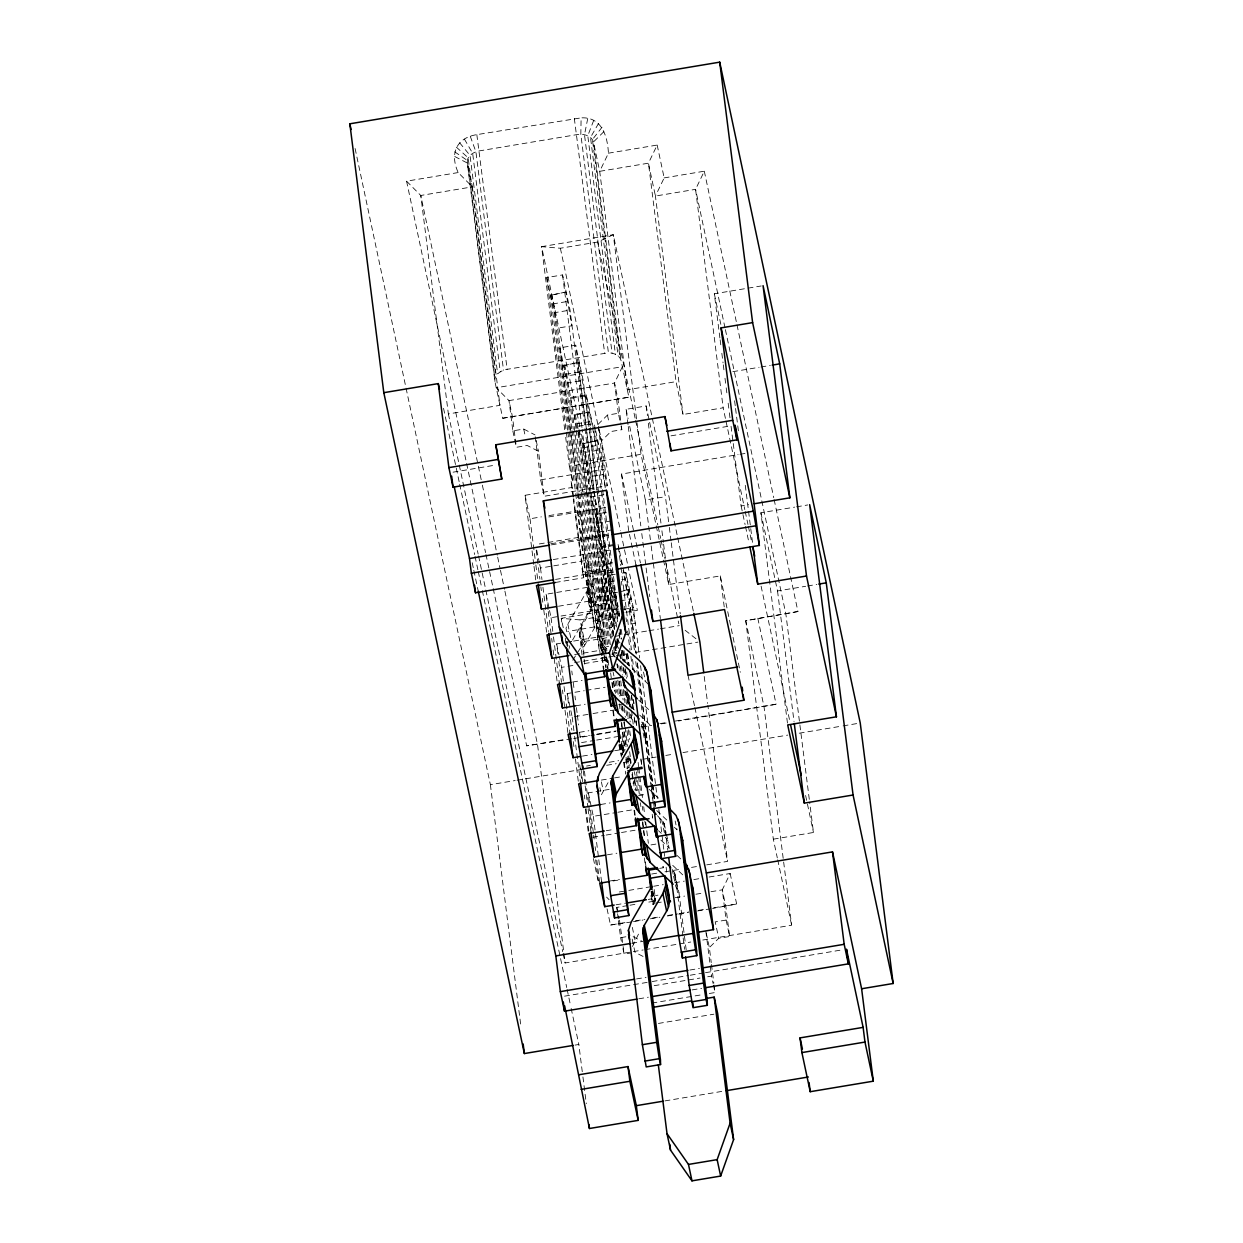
<?xml version="1.0" encoding="UTF-8"?>
<svg xmlns="http://www.w3.org/2000/svg" width="1243" height="1243" viewBox="0 0 1243 1243"><rect width="100%" height="100%" fill="white"/><g stroke="black" fill="none" stroke-linecap="round" stroke-linejoin="round"><path stroke-width="0.75" stroke-dasharray="5 3.75" d="M608.433 153.184L657.174 145.058L648.442 163.19L599.701 171.316L608.433 153.184C607.547 136.046 601.69 116.64 581.118 117.867L580.823 134.306L608.417 352.779C613.498 352.903 619.573 355.047 621.049 360.454L628.88 397.201L502.716 418.238L494.9 381.477L467.306 163.019C466.374 156.136 473.645 151.801 479.565 150.854L577.047 134.601C583.153 133.623 591.435 135.269 593.455 141.982L599.701 171.316L627.295 389.774L676.037 381.648L683.013 414.494L723.162 407.813L725.586 419.202M587.721 118.582L584.49 134.71L612.084 353.183M569.108 648.52L569.729 645.754M566.73 631.677L565.985 628.166L567.849 624.126L587.457 590.13L587.939 585.655L585.624 572.572L599.965 570.18L582.206 429.612M582.05 654.921L579.409 633.992L579.906 629.517L599.514 595.521L602.311 587.349L601.581 577.793L587.255 580.186M572.557 640.052L591.186 607.734L591 597.79L605.325 595.397L606.056 604.953L605.123 609.086L583.651 647.106L583.868 657.298M632.469 946.498L639.85 931.333M458.185 172.559L406.57 181.167L420.771 195.477L448.366 413.935L499.966 405.327L472.371 186.87L458.185 172.559C449.593 153.868 456.29 137.787 476.83 134.632L581.118 117.867M494.9 381.477C493.968 374.609 501.255 370.259 507.16 369.311L608.417 352.779M593.657 120.493L587.784 135.767L615.394 354.239M601.41 794.743L609.132 780.682M657.174 145.058L664.166 177.904L655.418 196.037L683.013 414.494M664.166 177.904L704.299 171.208L695.567 189.34L723.162 407.813M709.131 877.014L730.169 873.503L722.292 889.833L726.114 920.069L729.61 936.492L718.718 938.31L709.349 947.601L711.245 962.579M598.536 123.445L590.503 137.414L618.097 355.886M572.79 660.173L576.736 653.927M577.715 652.357L584.614 641.419L580.03 619.915L561.261 618.33L561.991 624.11M602.016 127.268L592.429 139.542L620.024 358M603.865 131.665L593.455 141.982L621.049 360.454M598.069 424.376L607.439 415.084L618.346 413.282L620.661 424.22M535.236 436.759L540.674 479.845L544.17 496.268L607.252 485.749L601.565 440.799L610.934 431.523L621.826 429.705L620.879 422.138M567.631 430.078L550.602 295.29L565.845 292.027L571.92 325.744L557.594 328.136L570.475 430.187M565.845 292.027L550.602 295.29M571.702 428.68L563.732 365.566L578.974 362.303L585.049 396.02L588.918 426.613M563.732 365.566L578.974 362.303M575.991 428.617L574.297 415.224L575.198 414.354L589.539 411.961L592.165 425.09M589.539 411.961L574.297 415.224M588.048 490.099L582.206 443.875L597.448 440.628L605.232 487.815M597.448 440.628L582.206 443.875M611.121 638.871L595.413 514.555L608.868 511.588M614.197 629.238L605.978 564.213L612.255 562.442M620.319 561.82L621.22 560.95L622.013 564.71M617.538 621.749L613.887 592.88L614.788 591.994L619.309 616.357M619.263 591.979L629.129 589.617L635.204 623.333L628.041 624.53M564.71 429.658L541.591 246.658L560.375 248.243L597.65 242.028L613.281 234.709L677.295 535.764M774.125 499.546L797.944 611.525L745.738 620.708L773.332 839.18L777.31 857.888M797.944 611.525L745.738 620.708L764.025 706.739L791.636 925.212L702.171 940.128M757.81 618.222L776.098 704.253L678.383 721.018M730.169 873.503L736.648 904.003L712.596 908.447M573.039 496.92L571.096 481.538L572.541 481.305L546.796 277.546L562.566 274.921L570.055 310.113L592.6 489.416M551.504 294.42L553.508 303.805L567.833 301.412M546.796 277.546L554.285 312.739L570.055 310.113M719.899 337.941L714.321 293.783L761.198 285.968M578.15 492.104L559.925 347.822L575.695 345.197L583.185 380.389L589.011 426.551M564.633 364.696L566.637 374.081L580.963 371.688M559.925 347.822L567.414 383.015L583.185 380.389M582.563 492.119L570.49 397.48L586.261 394.854L593.75 430.047L618.035 622.355M585.049 396.02L570.723 398.413L566.637 374.081M732.826 371.673L759.085 367.307M760.949 366.996L770.334 365.426M502.716 418.238L628.88 397.201M628.01 424.609L626.084 409.32L646.158 405.964L665.44 496.687L669.076 525.494M618.346 413.282L614.524 383.03L622.386 366.701L496.237 387.738L509.009 400.619L512.831 430.87L523.723 429.053L535.003 434.895M575.198 414.354L577.187 423.739L591.528 421.346M578.399 426.147L594.17 423.521L595.35 429.068M512.831 430.87L516.327 447.294L527.218 445.476L538.499 451.318L544.17 496.268M586.603 490.146L581.289 448.07L595.615 445.678L592.476 426.971M453.074 472.169L496.19 464.975M670.987 435.842L731.288 425.79M583.107 443.005L585.096 452.39L599.437 450.013M579.191 429.845L585.888 461.339L601.659 458.714L605.294 487.536M565.689 437.35L569.341 466.249L641.015 454.301L668.703 584.521L720.318 575.913L740.315 672.245M540.674 479.845L603.756 469.326L607.252 485.749M590.891 490.208L589.182 476.737L603.523 474.344M635.965 564.959L628.694 530.761L621.531 474.049L738.124 454.612M740.036 454.285L745.769 453.338M533.775 564.477L525.043 495.289L572.355 487.411L573.567 497.014M603.88 494.776L591.606 496.812L599.095 532.004L612.224 635.888M525.043 495.289L530.031 518.766L541.389 516.87M548.955 515.612L577.342 510.873L578.585 516.731L580.015 516.498L583.014 530.575L581.584 530.823L594.247 627L567.74 631.428M629.704 426.318L645.381 500.043L665.44 496.687M548.738 516.948L606.087 507.393M595.413 514.555L606.164 512.753M596.329 513.685L598.318 523.07L610.857 520.972M733.246 443.533L741.123 505.948L748.628 504.689M599.095 532.004L613.11 529.673M539.307 543.937L582.827 536.681L594.247 627M550.804 543.75L609.691 533.931M551.41 544.854L608.557 535.329M787.456 723.053L760.902 512.769L794.634 507.144M796.514 506.833L807.764 504.953M613.358 634.971L602.171 546.469L614.446 544.434M613.514 635.375L602.404 547.402L614.943 545.304M553.275 559.552L612.333 549.717M539.742 564.415L540.503 568.035L551.861 566.14M553.756 565.829L587.815 560.142L589.073 566.016L590.503 565.767L593.579 580.232L592.15 580.481L601.612 655.434M605.978 564.213L613.141 563.017M573.287 498.847L582.516 571.873L599.716 568.999L599.965 570.18M555.528 579.424L614.586 569.574M606.879 563.343L608.884 572.728L614.26 571.827M555.372 582.47L583.759 577.731L573.815 498.94M616.637 627.031L610.08 575.136L615.332 574.25M622.355 573.085L625.851 572.51L633.34 607.703L639.586 657.998M602.171 546.469L609.66 581.677L614.912 580.792M621.92 579.626L625.431 579.036L634.66 652.124M548.023 609.598L546.081 594.232L593.393 586.339L602.125 655.527M623.753 590.503L629.129 589.617M613.887 592.88L617.476 592.274M558.48 606.242L588.747 601.192L590.005 607.066L607.206 604.191L592.849 491.342M616.544 596.469L612.97 597.06L608.884 572.728M623.722 595.273L627.295 594.667L623.209 570.335M591 597.79L592.616 605.419L606.957 603.026L607.206 604.191M620.366 600.789L631.118 599.002M549.53 610.468L551.069 617.693L598.38 609.8L599.623 615.673L601.068 615.44L604.145 629.906L602.7 630.139L607.563 668.579M624.576 609.163L633.34 607.703M580.03 619.915L624.002 612.581M625.913 612.271L637.379 610.36L628.103 566.746M592.989 621.143L610.189 618.268L610.453 619.449L596.112 621.842L603.228 656.848L607.936 663.762L604.191 646.158L599.483 639.244L598.505 635.313M760.902 512.769L777.528 590.969L805.65 586.292M807.53 585.981L816.9 584.412M597.821 629.859L612.146 627.466L613.654 634.505M557.858 653.507L556.646 643.89L564.213 642.631M566.109 642.32L571.78 641.372M573.676 641.062L603.958 636.012L608.076 668.672M584.614 641.419L613.001 636.696M614.881 636.385L622.463 635.111M624.343 634.8L647.059 631.009M648.955 630.698L658.417 629.129M660.297 628.803L679.222 625.649M602.016 651.099L601.55 647.448L608.728 646.251M574.623 654.564L599.235 650.477L587.815 560.142M612.053 653.196L617.429 652.295M611.944 654.424L617.678 653.461M574.623 662.674L606.879 657.298M608.775 656.972L614.462 656.024M616.357 655.714L625.851 654.129M635.328 652.544L650.509 650.011M652.404 649.701L697.944 642.103M559.334 656.522L561.634 667.351L574.887 665.145M584.334 663.576L607.05 659.784M572.635 682.034L582.097 680.449M568.424 703.165L567.212 693.563L584.241 690.72M586.121 690.409L605.046 687.255M619.278 695.925L626.456 694.728L628.725 704.33L626.488 693.765M575.727 705.806L585.189 704.237M618.688 704.719L624.421 703.771M567.212 693.563L572.2 717.025L591.124 713.87M593.004 713.544L617.616 709.442M627.497 718.236L631.32 717.599L631.568 718.78L627.979 719.371M579.409 732.329L588.871 730.744M493.207 588.561L526.659 745.831L564.742 739.492M579.968 736.944L589.493 735.359M597.106 734.085L616.155 730.915M640.906 726.782L650.431 725.197M659.955 723.612L665.658 722.665M675.182 721.08L776.098 704.253M571.78 738.793L526.659 745.831M573.691 738.482L594.62 734.986M596.531 734.675L615.565 731.49M642.211 727.046L651.736 725.461M661.245 723.877L666.963 722.929M581.553 742.584L594.791 740.377M596.687 740.067L621.298 735.965M621.5 743.438L623.365 752.233L622.681 746.779L626.27 746.173M582.501 756.101L591.963 754.532M614.679 750.741L620.35 749.793L621.593 755.666L620.148 744.137M586.541 766.045L590.332 765.424M609.256 762.27L618.703 760.685M626.286 759.426L630.061 758.789L630.993 763.202M355.094 148.492L490.379 784.675L515.177 780.542M517.072 780.231L581.895 769.417M606.677 765.3L616.217 763.699M623.846 762.425L631.475 761.167M642.911 759.255L656.257 757.034M665.782 755.433L673.411 754.175M682.951 752.574L787.798 735.095M799.249 733.199L841.185 726.207M843.096 725.881L858.338 723.333M601.317 780.091L612.675 778.211M614.57 777.885L622.137 776.626M589.539 802.496L588.327 792.879L609.148 789.414M638.622 795.551L645.785 794.355M600.633 804.501L610.095 802.931M588.327 792.879L593.315 816.34L616.031 812.565M617.911 812.238L633.06 809.721M606.211 830.712L613.778 829.438M592.818 837.285L604.284 835.374M606.196 835.047L619.589 832.826M621.5 832.499L636.789 829.951M650.975 844.914L656.351 844.013M607.407 854.796L616.87 853.226M773.332 839.18L813.481 832.484L810.079 805.65M659.676 868.36L663.249 867.769L662.768 863.916M609.94 880.992L619.434 879.407M651.689 874.031L657.376 873.083M664.974 871.825L682.05 868.966M691.528 867.396L697.23 866.449M706.708 864.864L727.59 861.383L707.873 705.356M612.985 881.007L620.552 879.733M619.294 891.992L626.938 890.718M628.849 890.392L651.798 886.57M653.709 886.243L663.265 884.659M674.731 882.748L684.287 881.147M693.843 879.562L701.487 878.288M652.808 890.672L655.061 901.222L654.362 895.768L657.951 895.162M616.077 904.78L625.54 903.195M648.256 899.419L652.031 898.782L653.29 904.655L651.581 891.2M618.222 918.763L616.777 907.421L628.088 905.525M629.968 905.215L635.624 904.267M648.815 902.076L656.351 900.818M675.198 897.679L684.613 896.11M695.909 894.23L701.565 893.282M710.996 891.713L722.292 889.833L725.788 906.256L729.61 936.492M661.276 902.107L655.9 902.993L654.362 895.768M607.066 908.882L610.499 925.041L627.699 922.166M635.344 920.892L644.899 919.307M652.544 918.033L660.188 916.744M667.833 915.47L677.388 913.885M679.299 913.558L688.871 911.974M698.426 910.373L706.071 909.099M713.715 907.825L736.648 904.003M631.584 921.949L610.499 925.041M633.464 921.638L642.88 920.069M650.415 918.81L659.847 917.241M667.382 915.982L676.798 914.413M678.678 914.102L688.109 912.533M697.525 910.964L710.716 908.757M618.455 920.643L620.599 937.657L629.688 936.15M726.114 920.069L715.222 921.886L718.718 938.31M631.817 943.251L641.326 941.666M563.11 953.505L565.13 962.968L643.159 949.963M645.07 949.636L690.751 942.023M622.929 948.611L624.095 954.08L631.366 952.884M636.54 978.925L646.065 977.34M689.881 970.037L699.405 968.452M564.54 996.171L650.275 981.877M652.171 981.55L688.373 975.522M690.269 975.211L703.616 972.974M705.511 972.663L842.676 949.792M654.191 985.683L700.058 978.039M707.702 976.765L711.54 976.128L713.078 983.431M638.793 998.797L648.318 997.212M692.133 989.91L701.658 988.325M651.954 1003.07L701.642 994.788M709.287 993.499L715.02 992.551L714.072 985.062M658.417 1023.44L713.855 1014.195M575.074 1045.099L578.834 1044.477L582.687 1075.024M665.005 1100.894L724.249 1091.012M620.475 608.93L637.379 610.36M454.767 156.525L467.306 163.019L472.371 186.87L420.771 195.477L477.934 464.307M633.107 936.678L642.771 941.681M643.051 956.442L634.987 952.278L631.506 935.855M454.689 151.832L467.259 160.409L494.854 378.866M685.126 630.263L698.38 640.642M456.352 147.156L468.176 157.814L495.786 376.272M617.289 640.129L619.993 642.693M619.682 656.444L648.162 684.116M604.191 646.158L606.895 648.737M612.302 653.865L615.005 656.444M638.669 700.073L649.483 710.343M634.303 709.955L630.248 706.102L626.876 690.269M639.71 715.098L650.524 725.368M648.97 789.119L658.448 798.115M656.77 810.56L667.6 820.846M674.359 827.263L677.062 829.842L675.182 821.033M657.5 815.703L664.135 823.332L667.786 850.212M658.541 830.728L661.245 833.307M660.888 840.066L668.998 847.773M677.124 855.479L683.883 861.896M672.743 865.361L683.557 875.647M606.568 897.104L609.117 899.683M655.216 806.521L647.292 743.749L644.185 737.829L640.813 721.997M665.3 837.16L667.864 840.936L669.122 848.783M686.183 949.807L678.973 892.738L675.866 886.818L673.628 876.268M459.677 142.821L470.025 155.406L497.635 373.863M464.431 139.138L472.666 153.355L500.261 371.812M651.239 787.021L643.548 726.145L641.963 722.012L645.707 739.616M682.92 936.01L675.229 875.134L673.644 871.001L677.388 888.605M470.289 136.342L475.914 151.801L503.524 370.259M613.374 635.064L612.146 627.466M704.299 171.208L736.602 323.04M737.006 324.936L773.736 497.651M724.995 327.748L695.567 189.34L655.418 196.037L648.442 163.19L676.037 381.648M725.399 329.644L785.871 614.026L809.846 803.739M714.321 293.783L721.064 325.433M725.99 421.097L744.806 509.568M745.194 511.432L747.975 524.468M748.364 526.333L751.937 543.098M761.104 586.199L790.191 722.975M805.604 795.458L813.481 832.484M741.123 505.948L745.085 524.562M745.489 526.426L749.047 543.175M777.714 859.752L791.636 925.212M677.699 537.66L693.408 611.494M597.65 242.028L635.204 418.642M635.608 420.554L657.827 524.997M658.231 526.892L660.654 538.297M661.058 540.192L665.098 559.179M665.502 561.075L678.818 623.753M688 675.244L694.464 705.636M694.868 707.531L727.59 861.383M626.084 409.32L628.088 418.767M621.049 426.054L621.826 429.705M621.531 474.049L640.425 562.877M607.439 415.084L608.992 422.387M599.235 429.845L601.565 440.799M706.242 932.996L709.349 947.601M560.375 248.243L620.443 530.73M620.847 532.625L627.699 564.85M595.739 430.917L601.659 458.714M713.466 985.248L715.02 992.551M619.123 549.406L617.942 543.844L620.801 565.643M619.527 551.255L625.431 579.036M643.501 672.043L645.381 680.853M579.891 426.769L541.591 246.658L613.281 234.709L641.015 454.301M581.506 434.351L593.206 489.338M593.61 491.234L618.206 606.879M643.004 724.001L647.292 743.749M664.135 823.332L666.155 832.515M666.372 833.898L668.408 843.08M674.685 872.99L678.973 892.738M663.078 821.343L666.823 838.932M610.08 575.136L618.299 616.093M661.571 819.557L664.554 833.633M672.121 869.23L673.255 874.497M570.49 397.48L577.187 428.975M616.683 642.367L617.818 647.634M614.803 638.824L616.668 647.619M601.581 577.793L605.325 595.397M615.145 641.543L616.575 650.524M620.754 667.942L621.003 669.107M625.711 691.201L626.456 694.728M627.995 701.953L628.243 703.134L626.783 692.398M652.435 816.931L652.684 818.096L652.202 814.274M663.001 866.589L663.249 867.769M602.28 583.262L606.025 600.866M615.254 643.874L616.746 650.912M625.276 691.388L627.684 702.326M602.311 587.349L606.056 604.953M601.379 591.482L605.123 609.086M599.514 595.521L603.259 613.11M569.341 466.249L572.541 481.305M613.156 672.339L613.933 675.943M623.722 721.997L625.26 729.221M634.287 771.654L635.049 775.275M644.822 821.219L645.583 824.793M571.096 481.538L572.355 487.411M581.584 530.823L582.827 536.681M592.15 580.481L593.393 586.339M602.7 630.139L603.958 636.012M613.576 681.273L615.487 693.361M624.452 732.407L626.286 744.945M634.707 780.604L636.369 790.766M601.41 642.895L605.155 660.499M601.55 647.448L603.088 654.688M622.681 746.779L624.219 754.004M587.939 585.655L591.684 603.243M587.955 587.877L591.699 605.481M621.143 743.904L623.007 752.714M652.451 891.138L655.077 903.459M587.457 590.13L591.186 607.734M620.257 744.402L622.51 754.967M651.565 891.635L654.191 903.956M582.516 571.873L583.759 577.731M586.432 592.336L590.176 609.94M618.874 744.852L621.484 757.158M650.928 895.597L652.793 904.391M580.916 627.311L584.661 644.899M579.906 629.517L583.651 647.106M579.393 631.755L583.138 649.359M579.409 633.992L583.153 651.596M536.168 440.364L538.499 451.318M567.849 624.126L571.578 641.73M601.394 781.909L603.275 790.719M632.33 927.387L634.955 939.708M523.723 429.053L525.276 436.355M599.903 787.705L600.664 791.232M566.917 641.093L568.797 649.887M563.25 627.699L561.261 618.33L618.594 608.775L619.573 616.481M566.202 641.668L567.321 646.935M616.777 907.421L619.107 918.359M619.496 920.193L622.898 944.633M620.599 937.657L621.376 941.308M536.665 549.981L539.353 562.613M546.081 594.232L549.157 608.666M556.646 643.89L558.946 654.719M593.377 858.525L598.567 882.887M478.337 466.203L481.958 483.247M482.362 485.127L497.262 555.186M497.666 557.082L500.074 568.439M500.478 570.335L504.503 589.26M504.907 591.155L537.52 744.51L565.13 962.968M406.57 181.167L466.218 461.604M466.622 463.499L485.547 552.56M485.951 554.456L492.803 586.665M448.366 413.935L458.838 463.157M459.242 465.053L478.151 554.036M478.555 555.932L485.407 588.11M485.811 590.005L562.706 951.61M443.533 408.294L459.288 482.362M459.692 484.257L474.64 554.518M475.044 556.413L477.871 569.714M478.275 571.609L481.911 588.7M482.315 590.596L566.715 987.501M567.119 989.397L570.755 1006.488M571.159 1008.399L578.834 1044.477M472.216 562.753L473.428 568.455M473.832 570.351L478.275 591.248M574.313 118.38L604.642 353.059M598.318 523.07L602.404 547.402M585.096 452.39L589.182 476.737M577.187 423.739L581.289 448.07M553.508 303.805L557.594 328.136M476.83 134.632L507.16 369.311M777.528 590.969L794.028 721.53M734.597 400.79L735.328 406.554M735.561 408.465L738.482 431.507M745.272 485.267L752.543 542.865M720.148 339.852L720.878 345.616M721.841 353.292L723.053 362.894M723.302 364.82L724.032 370.569M724.995 378.26L725.974 385.936M726.207 387.847L727.186 395.538M728.149 403.214L729.128 410.889M729.361 412.816L730.092 418.58M731.055 426.256L732.997 441.607M720.318 575.913L724.327 607.656M704.222 676.472L707.624 703.429M669.324 527.405L671.018 540.845M671.267 542.771L680.232 613.809M646.158 405.964L647.37 415.566M648.333 423.241L660.95 523.085M661.913 530.761L663.374 542.274M663.607 544.201L665.797 561.479M666.046 563.405L668.703 584.521M711.478 964.459L713.839 983.182M705.853 931.178L711.54 976.128M645.381 500.043L650.928 543.999M651.177 545.91L660.344 618.548M628.259 426.52L640.813 525.913M641.776 533.558L645.878 566.047M646.127 567.958L649.747 596.624M620.63 420.243L618.004 399.454L614.524 383.03L509.009 400.619L512.504 417.042L516.327 447.294M683.153 937.921L684.598 949.326M640.565 665.689L657.345 798.55M658.837 809.519L664.648 856.318M666.124 867.179L667.071 875.585M628.228 590.487L636.245 654.02M637.473 663.653L655.465 806.148M625.851 572.51L636.043 653.228M637.271 662.845L654.983 803.164M635.763 661.618L651.223 784.007M651.425 784.815L654.113 806.956M651.472 788.932L653.632 806.054M621.034 567.569L631.428 649.794M632.516 659.241L634.334 672.743M621.422 581.304L621.92 585.142M624.592 606.304L625.074 610.142M626.037 617.833L626.534 621.686M627.606 631.071L630.03 650.198M630.9 656.304L632.609 669.759M627.637 653.694L629.082 665.16M633.433 699.591L633.914 703.414M636.09 720.629L636.82 726.363M640.922 758.867L641.652 764.616M627.544 653.802L629.005 665.347M633.371 699.949L633.868 703.802M636.043 721.111L636.54 724.949M640.906 759.566L641.637 765.346M598.318 426.24L603.756 469.326M626.425 654.766L627.637 664.384M631.522 695.132L633.464 710.514M634.427 718.19L635.157 723.97M626.146 653.414L627.358 663.047M631.506 695.785L633.2 709.256M634.179 716.962L635.142 724.669M621.36 629.564L622.013 635.732M624.033 650.757L625.415 662.705M626.705 671.935L627.358 678.119M629.548 695.459L631.258 708.93M631.584 710.452L633.2 724.343M638.141 762.441L638.56 766.713M638.871 768.205L642.445 797.54M643.734 806.723L644.635 814.88M645.692 822.12L648.364 843.313M654.206 889.522L655.651 901.082M594.651 427.359L602.373 487.707M602.622 489.633L618.688 617.647M620.148 629.176L621.36 638.793M622.821 650.322L624.281 661.851M625.245 668.703L626.456 678.336M628.399 693.734L630.108 707.22M631.087 714.927L631.568 718.78M619.993 629.548L621.205 639.166M622.665 650.695L624.126 662.224M625.089 669.915L625.819 675.679M628.259 694.899L629.704 706.444M630.683 714.135L631.646 721.826M637.473 767.956L640.875 794.867M642.336 806.396L642.817 810.25M619.247 631.972L620.024 638.84M621.469 650.322L622.898 660.825M623.644 667.538L624.841 676.208M618.998 633.308L619.962 641.015M621.422 652.559L622.401 660.266M623.38 667.973L624.11 673.753M626.534 693.004L627.995 704.548M628.974 712.255L630.185 721.888M636.509 771.95L639.43 795.054M640.409 802.76L640.891 806.614M642.833 822.011L645.024 839.351M642.32 821.918L644.029 835.358M651.068 891.091L652.031 898.782M618.097 638.56L618.998 644.868M620.039 653.942L620.77 659.707M621.671 665.906L622.712 675.089M624.654 690.471L626.503 704.159M627.327 711.617L628.43 719.464M629.75 730.837L630.838 738.591M635.67 776.844L637.845 794.044M586.261 394.854L590.316 426.225M590.394 427.545L615.689 627.031M617.134 638.514L618.33 648.706M645.35 861.865L646.08 867.63M609.66 581.677L615.254 625.913M616.948 639.384L617.926 647.075M620.35 666.31L621.08 672.09M623.271 689.399L624.965 702.87M625.944 710.561L626.907 718.252M628.368 729.796L629.579 739.414M634.396 779.128L635.841 790.657M644.34 857.919L645.801 869.463M614.524 628.461L589.26 428.462L614.539 629.346M616.217 641.932L616.948 647.696M615.984 640.813L616.948 648.473M615.891 642.631L616.854 650.275M618.781 665.58L619.511 671.313M620.723 680.884L623.131 699.995M624.095 707.655L625.307 717.211M627 730.604L628.445 742.071M629.657 751.642L631.102 763.109M632.283 772.354L634.489 789.895M630.061 758.789L630.791 764.569M632.003 774.171L633.215 783.774M614.974 646.857L615.456 650.679M617.149 664.057L617.631 667.895M619.309 681.273L621.484 698.488M622.463 706.133L623.427 713.793M625.12 727.171L627.529 746.297M628.74 755.868L629.952 765.424M614.819 646.515L615.301 650.353M616.994 663.824L617.491 667.677M619.185 681.133L621.376 698.457M622.339 706.148L623.318 713.839M624.297 721.53L624.778 725.384M578.073 363.174L594.014 489.4L575.695 345.197M594.263 491.311L610.453 619.449M594.154 491.342L610.189 618.268M627.746 756.474L629.207 768.003M634.551 810.281L635.515 817.972M613.685 647.432L614.897 657.05M617.818 680.139L619.76 695.521M620.972 705.138L621.935 712.829M624.064 731.397L626.254 748.69M627.466 758.292L628.678 767.91M634.023 810.187L635.235 819.79M612.566 650.338L613.545 657.982M616.435 680.946L618.128 694.324M619.34 703.895L620.304 711.54M621.718 722.68L622.696 730.371M622.929 732.298L625.136 749.793M626.099 757.282L627.56 768.92M621.205 722.587L622.168 730.278M622.417 732.189L624.841 751.409M625.819 759.1L627.031 768.718M591.14 492.135L610.329 644.946M614.974 680.838L616.435 692.398M622.028 736.679L623.97 752.093M562.566 274.921L581.973 427.685M621.562 741.403L623.007 752.932M624.219 762.549L625.68 774.078M585.888 461.339L589.524 490.177M589.772 492.088L608.946 643.952M613.514 681.723L614.726 691.341M621.516 745.147L622.727 754.75M623.706 762.441L624.67 770.132M588.281 492.026L607.982 647.991M612.379 682.64L613.094 688.436M610.639 672.929L611.618 680.605M611.851 682.531L612.581 688.296M619.62 744.029L620.35 749.793M586.836 492.057L606.895 650.804M608.107 660.359L609.07 668.004M578.881 429.985L604.145 629.906M613.42 710.965L614.399 718.64M577.979 432.688L585.267 490.395M585.515 492.321L601.068 615.44M612.908 710.856L614.12 720.474M576.224 430.529L606.18 667.677M598.38 609.8L603.958 654.004M604.207 655.931L605.667 667.46M582.641 493.673L602.606 650.866M602.373 657.454L603.834 668.983M567.414 383.015L573.241 429.192M573.489 431.103L590.503 565.767M601.861 657.345L603.554 670.8M571.951 430.591L579.673 491.793M579.922 493.704L600.229 654.408M570.723 432.113L578.259 491.808M578.508 493.735L592.616 605.419M578.399 494.03L583.014 530.575M554.285 312.739L569.092 430M569.341 431.927L580.015 516.498M567.88 432.005L575.416 491.684M575.664 493.611L590.005 607.066M577.342 510.873L588.747 601.192M623.147 946.529L624.095 954.08M584.117 659.194L584.832 664.912M593.315 816.34L601.565 881.691M590.518 810.187L593.424 833.245M593.672 835.156L594.154 839.009M595.133 846.701L595.615 850.538M596.826 860.14L599.732 883.214M571.796 671.002L572.277 674.856M573.256 682.562L573.986 688.342M574.965 696.049L575.447 699.902M576.426 707.609L577.156 713.389M577.389 715.315L578.616 724.933M579.58 732.64L580.31 738.42M584.443 771.173L588.592 803.91M588.825 805.837L591.994 830.883M595.646 859.768L598.318 880.961M583.247 770.52L584.94 783.976M585.189 785.902L587.861 807.049M588.094 808.96L591.015 832.033M565.316 638.28L566.031 643.998M580.916 768.205L582.625 781.661M584.319 795.116L584.8 798.954M586.028 808.556L589.182 833.54M579.751 764.725L581.942 782.065M585.344 809.022L588.265 832.142M572.2 717.025L574.375 734.318M574.623 736.244L580.45 782.36M569.387 710.856L571.811 730.076M573.272 741.605L574.002 747.369M575.462 758.898L578.368 781.956M561.634 667.351L563.825 684.66M564.058 686.571L569.884 732.702M558.822 661.198L561.494 682.329M562.473 690.02L562.955 693.858M563.934 701.549L568.051 734.225M551.069 617.693L553.259 634.987M553.492 636.913L559.334 683.029M548.272 611.525L551.426 636.509M551.659 638.436L552.156 642.274M553.119 649.965L557.501 684.551M540.503 568.035L541.964 579.564M542.942 587.255L548.52 631.444M536.246 550.338L539.897 579.16M540.86 586.851L541.342 590.689M542.321 598.38L542.803 602.218M543.781 609.909L546.936 634.893M530.031 518.766L535.609 562.955M535.857 564.881L537.799 580.263M534.024 566.404L535.717 579.86M582.936 1076.935L586.308 1103.675M490.379 784.675L520.957 1026.671"/><path stroke-width="1.5" d="M618.936 729.175L619.138 739.119L599.53 773.115L596.733 781.288L610.701 895.706L614.524 917.94L628.849 915.547L614.834 800.585L611.09 782.981L612.613 776.3L633.06 740.471L633.992 736.338L633.277 726.782L618.936 729.175L617.227 721.158L626.192 719.666M614.834 800.585L616.342 793.889L634.94 762.099C641.17 751.658 635.235 739.367 633.65 728.553M650.617 878.164L664.958 875.787L665.673 885.327L662.876 893.499L644.294 925.289L642.771 929.733L646.515 949.574L660.468 1059.906L660.546 1064.536L646.205 1066.929L642.382 1044.695L628.414 930.277L631.211 922.104L650.819 888.108L651.316 883.633L648.924 870.147L657.873 868.655M646.515 949.574L648.038 942.878L666.621 911.088C672.851 900.647 666.916 888.357 665.331 877.542M606.413 490.332L609.909 506.756L625.819 632.796L612.861 669.278L609.381 652.855L622.339 616.373L606.413 490.332L543.331 500.851L559.257 626.892L562.753 643.315L584.194 674.048L615.021 668.889M658.339 1064.94L667.025 1133.678L670.521 1150.101L691.978 1180.85L720.645 1176.064L717.149 1159.641L730.107 1123.175L714.181 997.135L706.537 998.409M720.645 1176.064L733.603 1139.598L717.677 1013.558L714.181 997.135M573.194 1045.41L524.36 1053.551L383.807 392.679L349.842 123.803L719.713 62.15L860.249 723.022L893.158 983.493L861.617 988.76L832.515 851.89L706.35 872.912L672.183 712.192L660.592 620.459M383.807 392.679L438.282 383.605L448.894 467.632L453.058 487.178L501.799 479.052L495.786 444.792L664.943 416.591L670.971 450.852L736.913 439.867L732.749 420.305L721.08 327.888L752.621 322.621L789.864 497.821L754.252 503.757M772.198 365.116L779.703 363.857L806.505 576.022L836.446 716.807L787.705 724.933L804.33 803.133L853.071 795.007L893.158 983.493M448.894 467.632L497.651 459.506M666.807 431.305L732.749 420.305M454.379 487.442L469.497 558.511L549.515 545.164M612.379 534.692L753.351 511.184L759.364 545.444L616.481 569.263M469.497 558.511L471.361 573.209L551.364 559.878M614.228 549.39L755.2 525.898M471.361 573.209L475.51 592.771L553.617 579.751M555.372 582.47L536.448 585.624L541.451 609.086L556.584 606.568M749.84 546.904L757.764 584.148L806.505 576.022M818.764 584.101L826.269 582.843L853.071 795.007M562.069 632.376L546.936 634.893L551.923 658.355L568.952 655.512M640.829 564.773L652.886 621.469L724.56 609.521L743.858 700.244L672.183 712.192M559.257 626.892L580.699 657.625L609.381 652.855M615.627 670.008L606.677 671.5L613.793 706.506L618.486 713.42L640.129 733.976M570.739 682.345L557.501 684.551L562.489 708.013L575.727 705.806M585.873 679.828L604.797 676.674L604.067 670.909M608.371 679.517L622.712 677.124L624.157 686.105M737.705 666.963L688 675.244L680.48 615.72M588.98 703.6L609.785 700.135L611.043 705.993L614.865 705.356M623.675 718.874L614.12 720.474L615.363 726.332L592.662 730.123M577.513 732.64L568.051 734.225L573.039 757.686L580.621 756.428M585.795 672.51L597.168 766.558L582.843 768.951L579.02 746.717L593.346 744.324L584.459 673.939M595.754 753.895L612.783 751.052M581.584 763.093L595.925 760.7L597.168 766.558M630.419 769.168L641.885 767.257L642.134 768.438L627.793 770.831M597.541 780.728L578.616 783.882L583.604 807.344L600.633 804.501M628.135 772.431L629.502 778.848L643.827 776.455L646.08 787.005M646.329 670.163L651.052 691.698L665.005 802.03L665.083 806.66L650.742 809.053L646.919 786.819L661.26 784.426L647.323 674.094C644.651 660.328 629.3 654.253 621.345 643.983M613.887 802.294L630.916 799.467L632.159 805.324L635.981 804.687M649.499 803.196L663.824 800.803L665.083 806.66M644.791 818.205L635.235 819.79L636.494 825.663L617.569 828.817M649.11 818.702L638.358 820.489L645.474 855.495L650.182 862.409L673.162 884.255M604.316 831.023L589.182 833.54L594.17 857.002L605.527 855.122M640.067 828.506L654.393 826.113L656.366 837.238M656.894 719.821L661.618 741.356L675.555 851.688L675.633 856.334L661.307 858.711L657.485 836.477L671.81 834.1L657.873 723.768L656.894 719.821L653.119 713.995M620.661 852.589L641.481 849.124L642.724 854.982L646.546 854.345M660.049 852.853L674.39 850.461L675.633 856.334M657.267 867.552L645.801 869.463L647.044 875.321L624.343 879.112M609.194 881.629L599.732 883.214L604.735 906.675L614.197 905.09M610.701 895.706L625.027 893.313L611.09 782.981M627.435 902.884L646.36 899.73M613.281 912.082L627.606 909.69L628.849 915.547M478.275 591.248L555.823 955.929L629.921 943.577M648.924 940.407L679.315 935.342M698.317 932.172L713.513 929.64L706.35 872.912M678.01 819.153L682.749 840.688L696.686 951.019L696.764 955.649L682.423 958.042L678.6 935.808L692.941 933.415L679.004 823.084L676.099 815.501L669.262 808.385M681.18 952.185L695.521 949.792L696.764 955.649M555.823 955.929L560.344 991.634L634.629 979.251M649.871 976.703L687.969 970.363M703.212 967.815L844.183 944.307L848.347 963.869L705.465 987.688M688.575 868.81L693.299 890.345L707.236 1000.677L707.329 1005.323L692.988 1007.7L689.166 985.466L703.507 983.089L689.57 872.757L686.664 865.159L683.883 861.896M560.344 991.634L564.493 1011.18L636.882 999.123M652.124 996.575L690.222 990.22M653.026 1007.327L691.248 1000.957M691.745 1001.842L706.071 999.45L707.329 1005.323M642.382 1044.695L656.724 1042.302L642.786 931.97M644.962 1061.071L659.287 1058.679L660.546 1064.536M579.269 1074.698L628.01 1066.572L636.323 1105.664L638.187 1120.378L589.446 1128.504L564.617 1005.789M800.041 1037.889L863.124 1027.371L864.973 1042.069L873.301 1081.177L810.218 1091.696L801.906 1052.588L800.041 1037.889L802.419 1049.061M581.134 1089.396L629.875 1081.27L638.187 1120.378M801.906 1052.588L864.973 1042.069M636.323 1105.664L663.094 1101.205M726.161 1090.701L808.354 1076.997M667.025 1133.678L688.482 1164.427L717.149 1159.641M616.357 657.718L629.875 670.567L632.982 676.487L646.919 786.819M611.991 667.615L635.142 689.943L631.397 672.354M637.317 698.784L626.503 688.513L623.396 682.593M609.07 684.971C612.411 700.493 630.294 707.049 639.088 718.951M629.502 778.848C629.051 795.551 646.78 803.398 656.149 814.414M634.396 801.859L633.619 798.255C633.355 812.813 649.11 819.743 657.19 829.454M640.751 833.96C644.092 849.482 661.975 856.039 670.769 867.94M647.619 787.829L645.055 784.053L643.827 776.455M658.184 837.502L655.092 831.583M659.365 734.986L661.618 741.356M680.48 834.317L682.749 840.688M650.073 687.767L651.052 691.698M692.32 886.414L693.299 890.345M613.793 706.506L612.348 698.939M645.474 855.495L643.796 846.11L645.335 853.335M779.703 363.857L763.062 285.657L789.864 497.821M826.269 582.843L809.644 504.642L836.446 716.807M721.08 327.888L747.68 453.011L759.364 545.444M753.351 511.184L735.048 425.153L736.913 439.867M863.124 1027.371L846.483 949.155L848.347 963.869M752.73 546.811L754.719 556.165M790.579 724.84L801.269 775.088M664.943 416.591L666.838 425.479M693.812 613.389L699.84 641.792L703.74 672.618M635.965 564.959L713.513 929.64M644.418 666.512L645.164 670.024M686.664 865.159L687.41 868.686M622.339 616.373L625.819 632.796M730.107 1123.175L733.603 1139.598M632.438 674.343L634.691 684.909M629.875 670.567L633.619 688.171M623.085 678.88L624.949 687.69M638.56 751.627L638.809 752.792M654.766 827.869L656.646 836.679M670.241 900.616L670.49 901.781M633.961 732.251L637.706 749.855M644.527 781.909L645.272 785.436M665.642 881.24L669.387 898.844M633.992 736.338L637.737 753.942M665.673 885.327L669.418 902.931M633.06 740.471L636.804 758.075M664.741 889.46L668.485 907.064M631.195 744.51L634.94 762.099M662.876 893.499L666.621 911.088M614.757 695.831L618.486 713.42M635.872 795.147L639.617 812.751M646.438 844.82L650.182 862.409M611.96 692.569L615.705 710.157M633.091 791.884L636.836 809.488M643.656 841.558L647.385 859.146M612.504 698.923L613.265 702.544L612.939 698.613M619.62 734.644L620.381 738.156M630.185 784.302L634.924 805.837M651.316 883.633L652.062 887.145M651.332 885.855L652.078 889.382M603.554 670.8L604.797 676.674M612.613 776.3L616.342 793.889M644.294 925.289L648.038 942.878M611.587 778.506L615.332 796.095M643.268 927.496L647.013 945.084M611.074 780.744L614.819 798.348M642.771 929.733L646.515 947.337M580.699 657.625L584.194 674.048M688.482 1164.427L691.978 1180.85M543.331 500.851L544.885 508.154M597.665 777.155L598.411 780.666M628.414 930.277L629.533 935.544M596.764 785.374L598.629 794.168M628.445 934.363L629.564 939.646M495.786 444.792L501.799 479.052M438.282 383.605L439.494 389.308M349.842 123.803L351.054 129.505M703.507 983.089L706.071 999.45M692.941 933.415L695.521 949.792M671.81 834.1L674.39 850.461M661.26 784.426L663.824 800.803M656.724 1042.302L659.287 1058.679M625.027 893.313L627.606 909.69M593.346 744.324L595.925 760.7M861.617 988.76L873.301 1081.177M832.515 851.89L844.183 944.307M719.713 62.15L752.621 322.621M794.261 723.457L804.33 803.133M753.025 546.702L757.764 584.148M809.053 1082.513L810.218 1091.696M742.211 687.177L742.677 690.906M743.143 694.651L743.858 700.244M670.039 443.502L670.971 450.852M651.441 610.002L652.886 621.469M685.561 956.939L689.166 985.466M668.75 857.81L678.6 935.808M653.88 807.95L657.485 836.477M649.157 871.98L651.348 889.273M648.147 868.034L650.819 889.18M644.138 843.779L644.62 847.602M646.08 867.63L647.044 875.321M638.358 820.396L642.724 854.982M637.597 818.376L641.481 849.124M634.054 797.944L634.536 801.766M635.515 817.972L636.494 825.663M628.041 772.649L632.159 805.324M627.513 772.556L630.916 799.467M617.227 721.064L619.418 738.373M616.466 719.044L619.387 742.102M669.806 1144.383L670.521 1150.101M614.632 720.567L615.363 726.332M606.91 673.333L611.043 705.993M605.9 669.387L609.785 700.135M628.01 1066.572L629.875 1081.27M601.565 881.691L604.735 906.675M591.015 832.033L594.17 857.002M566.513 647.805L579.02 746.717M580.45 782.36L583.604 807.344M561.774 635.67L562.753 643.315M569.884 732.702L573.039 757.686M559.334 683.029L562.489 708.013M548.769 633.371L551.923 658.355M538.281 584.101L541.451 609.086M588.964 1124.682L589.446 1128.504M563.328 1001.998L564.493 1011.18M474.562 585.251L475.51 592.771M451.66 476.147L453.058 487.178M523.148 1043.949L524.36 1053.551M692.91 1003.07L692.957 1006.162M682.345 953.412L682.423 958.042M661.229 854.081L661.307 858.711M650.664 804.423L650.711 807.515M614.446 913.31L614.524 917.94M582.781 765.859L582.843 768.951"/></g></svg>
